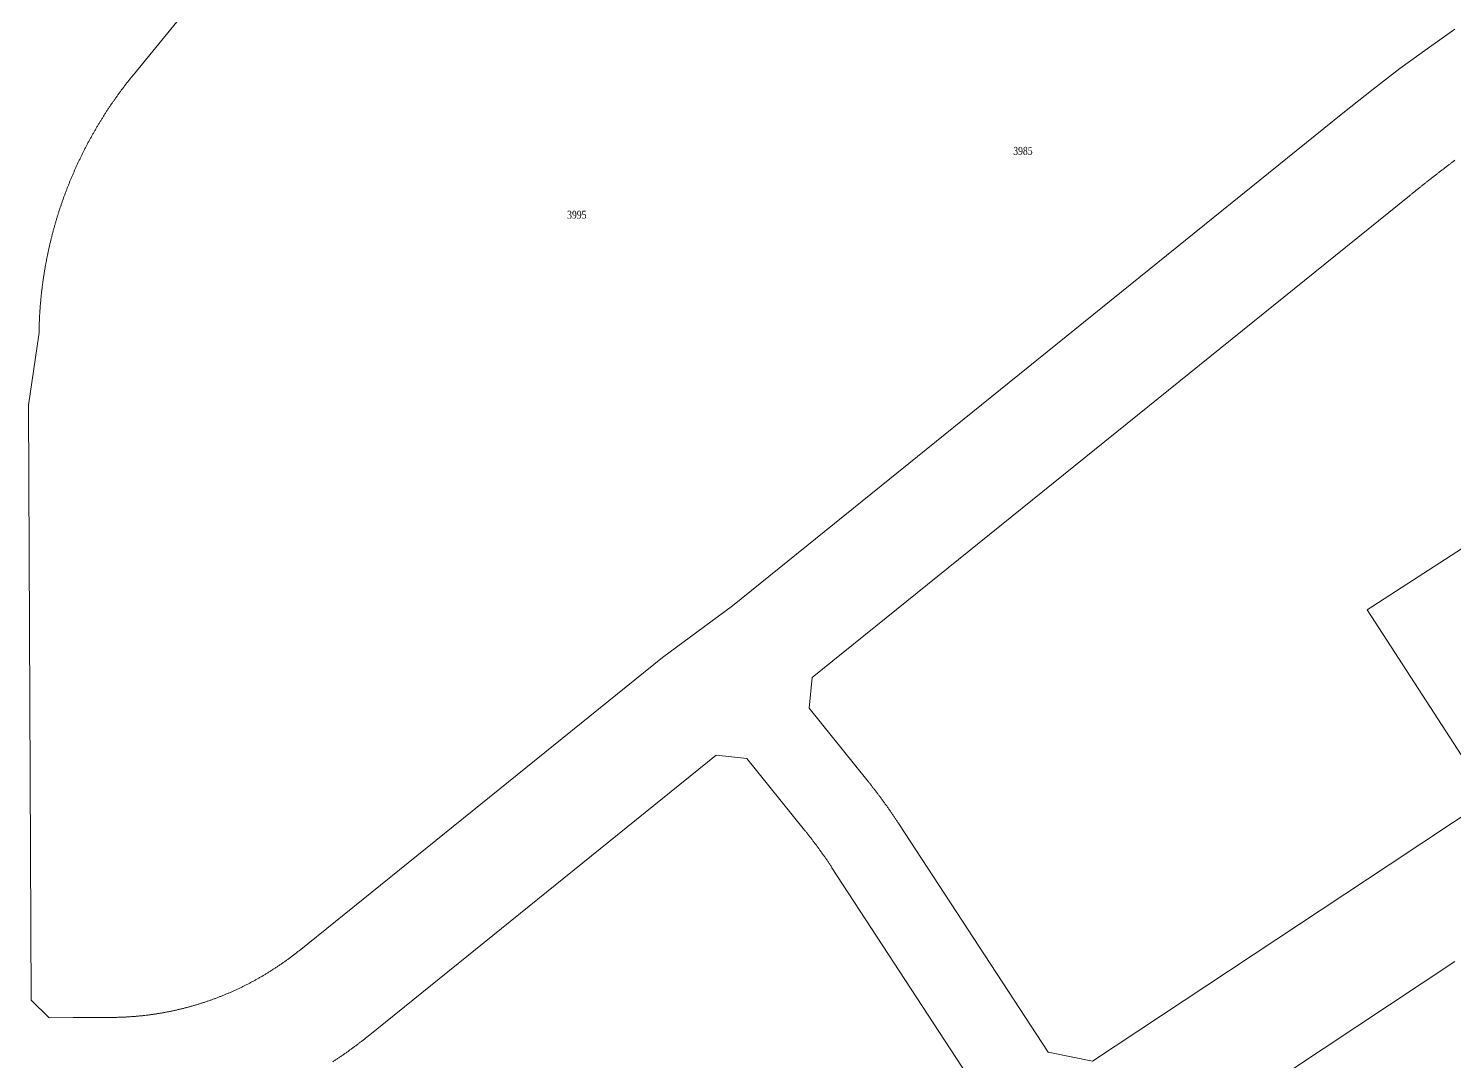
# Model space of a CAD drawing. Header units: feet. Extents: x 2819410 to 2831754, y 974571 to 993150.
# Drawn here: x 2827660 to 2828551, y 990083 to 990728 of the extents above; entities that cross this region are included whole.
import ezdxf
from ezdxf.enums import TextEntityAlignment as Align

# ---------------------------------------------------------------- set-up
doc = ezdxf.new("R2010")
doc.units = ezdxf.units.FT
doc.header["$LTSCALE"] = 0.015
doc.header["$MEASUREMENT"] = 0
doc.layers.add('ADDRESSES', color=7, linetype='Continuous')
doc.layers.add('Dakota County Parcels', color=7, linetype='Continuous', lineweight=5)
doc.styles.add('SIMPLEX', font='times.ttf', dxfattribs={"width": 0.8})

# ---------------------------------------------------------------- blocks, each defined once
blk = doc.blocks.new('ACMAP_ANN_TEMPLATE_AddressEagan')
at = {"layer": 'ADDRESSES', "style": 'SIMPLEX', "width": 0.8}
blk.add_attdef('ADDRESS', text='', height=5, dxfattribs=at).set_placement((0, 0), align=Align.CENTER)

msp = doc.modelspace()

# ---------------------------------------------------------------- linework, layer by layer
at = {"layer": 'Dakota County Parcels', "lineweight": 5}
for p, q in [((2827725.11, 990699.29), (2827772.57, 990757.26)), ((2828550.87, 990727.8), (2828533.64, 990715.61)), ((2828533.64, 990715.61), (2828516.61, 990703.13)), ((2828516.61, 990703.13), (2828499.81, 990690.34)), ((2827720.26, 990693.19), (2827720.57, 990693.59)), ((2827720.57, 990693.59), (2827720.87, 990693.98)), ((2827720.87, 990693.98), (2827721.18, 990694.38)), ((2827721.18, 990694.38), (2827721.49, 990694.77)), ((2827721.49, 990694.77), (2827721.8, 990695.16)), ((2827721.8, 990695.16), (2827722.11, 990695.56)), ((2827722.11, 990695.56), (2827722.42, 990695.95)), ((2827722.42, 990695.95), (2827722.73, 990696.34)), ((2827722.73, 990696.34), (2827723.04, 990696.73)), ((2827723.04, 990696.73), (2827723.35, 990697.12)), ((2827723.35, 990697.12), (2827723.66, 990697.51)), ((2827723.66, 990697.51), (2827723.98, 990697.9)), ((2827723.98, 990697.9), (2827724.29, 990698.29)), ((2827724.29, 990698.29), (2827724.61, 990698.68)), ((2827724.61, 990698.68), (2827725.11, 990699.29)), ((2827713.74, 990684.34), (2827714.02, 990684.75)), ((2827714.02, 990684.75), (2827714.31, 990685.16)), ((2827714.31, 990685.16), (2827714.6, 990685.56)), ((2827714.6, 990685.56), (2827714.89, 990685.97)), ((2827714.89, 990685.97), (2827715.19, 990686.38)), ((2827715.19, 990686.38), (2827715.48, 990686.78)), ((2827715.48, 990686.78), (2827715.77, 990687.19)), ((2827715.77, 990687.19), (2827716.07, 990687.59)), ((2827716.07, 990687.59), (2827716.36, 990687.99)), ((2827716.36, 990687.99), (2827716.66, 990688.4)), ((2827716.66, 990688.4), (2827716.95, 990688.8)), ((2827716.95, 990688.8), (2827717.25, 990689.2)), ((2827717.25, 990689.2), (2827717.55, 990689.6)), ((2827717.55, 990689.6), (2827717.85, 990690)), ((2827717.85, 990690), (2827718.15, 990690.4)), ((2827718.15, 990690.4), (2827718.45, 990690.8)), ((2827718.45, 990690.8), (2827718.75, 990691.2)), ((2827718.75, 990691.2), (2827719.05, 990691.6)), ((2827719.05, 990691.6), (2827719.35, 990692)), ((2827719.35, 990692), (2827719.65, 990692.4)), ((2827719.65, 990692.4), (2827719.96, 990692.8)), ((2827719.96, 990692.8), (2827720.26, 990693.19)), ((2828499.81, 990690.34), (2828480.8, 990675.31)), ((2827707.86, 990675.64), (2827708.13, 990676.06)), ((2827708.13, 990676.06), (2827708.4, 990676.48)), ((2827708.4, 990676.48), (2827708.68, 990676.9)), ((2827708.68, 990676.9), (2827708.95, 990677.32)), ((2827708.95, 990677.32), (2827709.23, 990677.73)), ((2827709.23, 990677.73), (2827709.5, 990678.15)), ((2827709.5, 990678.15), (2827709.78, 990678.57)), ((2827709.78, 990678.57), (2827710.06, 990678.98)), ((2827710.06, 990678.98), (2827710.33, 990679.4)), ((2827710.33, 990679.4), (2827710.61, 990679.81)), ((2827710.61, 990679.81), (2827710.89, 990680.23)), ((2827710.89, 990680.23), (2827711.17, 990680.64)), ((2827711.17, 990680.64), (2827711.46, 990681.05)), ((2827711.46, 990681.05), (2827711.74, 990681.47)), ((2827711.74, 990681.47), (2827712.02, 990681.88)), ((2827712.02, 990681.88), (2827712.3, 990682.29)), ((2827712.3, 990682.29), (2827712.59, 990682.7)), ((2827712.59, 990682.7), (2827712.87, 990683.11)), ((2827712.87, 990683.11), (2827713.16, 990683.52)), ((2827713.16, 990683.52), (2827713.45, 990683.93)), ((2827713.45, 990683.93), (2827713.74, 990684.34)), ((2827702.34, 990666.71), (2827702.59, 990667.14)), ((2827702.59, 990667.14), (2827702.85, 990667.57)), ((2827702.85, 990667.57), (2827703.1, 990668)), ((2827703.1, 990668), (2827703.36, 990668.43)), ((2827703.36, 990668.43), (2827703.62, 990668.86)), ((2827703.62, 990668.86), (2827703.88, 990669.28)), ((2827703.88, 990669.28), (2827704.14, 990669.71)), ((2827704.14, 990669.71), (2827704.4, 990670.14)), ((2827704.4, 990670.14), (2827704.66, 990670.56)), ((2827704.66, 990670.56), (2827704.92, 990670.99)), ((2827704.92, 990670.99), (2827705.19, 990671.42)), ((2827705.19, 990671.42), (2827705.45, 990671.84)), ((2827705.45, 990671.84), (2827705.71, 990672.26)), ((2827705.71, 990672.26), (2827705.98, 990672.69)), ((2827705.98, 990672.69), (2827706.25, 990673.11)), ((2827706.25, 990673.11), (2827706.51, 990673.53)), ((2827706.51, 990673.53), (2827706.78, 990673.96)), ((2827706.78, 990673.96), (2827707.05, 990674.38)), ((2827707.05, 990674.38), (2827707.32, 990674.8)), ((2827707.32, 990674.8), (2827707.59, 990675.22)), ((2827707.59, 990675.22), (2827707.86, 990675.64)), ((2828480.8, 990675.31), (2828099.41, 990367.42)), ((2827697.18, 990657.57), (2827697.42, 990658.01)), ((2827697.42, 990658.01), (2827697.66, 990658.45)), ((2827697.66, 990658.45), (2827697.89, 990658.89)), ((2827697.89, 990658.89), (2827698.13, 990659.32)), ((2827698.13, 990659.32), (2827698.38, 990659.76)), ((2827698.38, 990659.76), (2827698.62, 990660.2)), ((2827698.62, 990660.2), (2827698.86, 990660.64)), ((2827698.86, 990660.64), (2827699.1, 990661.07)), ((2827699.1, 990661.07), (2827699.35, 990661.51)), ((2827699.35, 990661.51), (2827699.59, 990661.95)), ((2827699.59, 990661.95), (2827699.84, 990662.38)), ((2827699.84, 990662.38), (2827700.08, 990662.82)), ((2827700.08, 990662.82), (2827700.33, 990663.25)), ((2827700.33, 990663.25), (2827700.58, 990663.69)), ((2827700.58, 990663.69), (2827700.83, 990664.12)), ((2827700.83, 990664.12), (2827701.08, 990664.55)), ((2827701.08, 990664.55), (2827701.33, 990664.99)), ((2827701.33, 990664.99), (2827701.58, 990665.42)), ((2827701.58, 990665.42), (2827701.83, 990665.85)), ((2827701.83, 990665.85), (2827702.08, 990666.28)), ((2827702.08, 990666.28), (2827702.34, 990666.71)), ((2827692.62, 990648.67), (2827692.84, 990649.12)), ((2827692.84, 990649.12), (2827693.06, 990649.57)), ((2827693.06, 990649.57), (2827693.28, 990650.02)), ((2827693.28, 990650.02), (2827693.5, 990650.46)), ((2827693.5, 990650.46), (2827693.72, 990650.91)), ((2827693.72, 990650.91), (2827693.95, 990651.36)), ((2827693.95, 990651.36), (2827694.17, 990651.8)), ((2827694.17, 990651.8), (2827694.4, 990652.25)), ((2827694.4, 990652.25), (2827694.63, 990652.7)), ((2827694.63, 990652.7), (2827694.86, 990653.14)), ((2827694.86, 990653.14), (2827695.08, 990653.59)), ((2827695.08, 990653.59), (2827695.31, 990654.03)), ((2827695.31, 990654.03), (2827695.54, 990654.47)), ((2827695.54, 990654.47), (2827695.78, 990654.92)), ((2827695.78, 990654.92), (2827696.01, 990655.36)), ((2827696.01, 990655.36), (2827696.24, 990655.8)), ((2827696.24, 990655.8), (2827696.47, 990656.24)), ((2827696.47, 990656.24), (2827696.71, 990656.69)), ((2827696.71, 990656.69), (2827696.94, 990657.13)), ((2827696.94, 990657.13), (2827697.18, 990657.57)), ((2827688.39, 990639.61), (2827688.6, 990640.06)), ((2827688.6, 990640.06), (2827688.8, 990640.52)), ((2827688.8, 990640.52), (2827689.01, 990640.98)), ((2827689.01, 990640.98), (2827689.21, 990641.43)), ((2827689.21, 990641.43), (2827689.42, 990641.89)), ((2827689.42, 990641.89), (2827689.62, 990642.34)), ((2827689.62, 990642.34), (2827689.83, 990642.8)), ((2827689.83, 990642.8), (2827690.04, 990643.25)), ((2827690.04, 990643.25), (2827690.25, 990643.71)), ((2827690.25, 990643.71), (2827690.46, 990644.16)), ((2827690.46, 990644.16), (2827690.67, 990644.61)), ((2827690.67, 990644.61), (2827690.89, 990645.07)), ((2827690.89, 990645.07), (2827691.1, 990645.52)), ((2827691.1, 990645.52), (2827691.31, 990645.97)), ((2827691.31, 990645.97), (2827691.53, 990646.42)), ((2827691.53, 990646.42), (2827691.74, 990646.87)), ((2827691.74, 990646.87), (2827691.96, 990647.32)), ((2827691.96, 990647.32), (2827692.18, 990647.77)), ((2827692.18, 990647.77), (2827692.4, 990648.22)), ((2827692.4, 990648.22), (2827692.62, 990648.67)), ((2828542.92, 990639.79), (2828543.31, 990640.09)), ((2828543.31, 990640.09), (2828543.71, 990640.4)), ((2828543.71, 990640.4), (2828544.11, 990640.7)), ((2828544.11, 990640.7), (2828544.5, 990641.01)), ((2828544.5, 990641.01), (2828544.9, 990641.31)), ((2828544.9, 990641.31), (2828545.3, 990641.61)), ((2828545.3, 990641.61), (2828545.69, 990641.92)), ((2828545.69, 990641.92), (2828546.09, 990642.22)), ((2828546.09, 990642.22), (2828546.49, 990642.53)), ((2828546.49, 990642.53), (2828546.88, 990642.83)), ((2828546.88, 990642.83), (2828547.28, 990643.13)), ((2828547.28, 990643.13), (2828547.68, 990643.44)), ((2828547.68, 990643.44), (2828548.08, 990643.74)), ((2828548.08, 990643.74), (2828548.47, 990644.04)), ((2828548.47, 990644.04), (2828548.87, 990644.34)), ((2828548.87, 990644.34), (2828549.27, 990644.65)), ((2828549.27, 990644.65), (2828549.67, 990644.95)), ((2828549.67, 990644.95), (2828550.07, 990645.25)), ((2828550.07, 990645.25), (2828550.47, 990645.55)), ((2828550.47, 990645.55), (2828550.86, 990645.85)), ((2827684.71, 990630.85), (2827684.89, 990631.32)), ((2827684.89, 990631.32), (2827685.08, 990631.78)), ((2827685.08, 990631.78), (2827685.27, 990632.24)), ((2827685.27, 990632.24), (2827685.46, 990632.71)), ((2827685.46, 990632.71), (2827685.65, 990633.17)), ((2827685.65, 990633.17), (2827685.84, 990633.63)), ((2827685.84, 990633.63), (2827686.03, 990634.09)), ((2827686.03, 990634.09), (2827686.22, 990634.56)), ((2827686.22, 990634.56), (2827686.41, 990635.02)), ((2827686.41, 990635.02), (2827686.61, 990635.48)), ((2827686.61, 990635.48), (2827686.8, 990635.94)), ((2827686.8, 990635.94), (2827687, 990636.4)), ((2827687, 990636.4), (2827687.2, 990636.86)), ((2827687.2, 990636.86), (2827687.39, 990637.32)), ((2827687.39, 990637.32), (2827687.59, 990637.78)), ((2827687.59, 990637.78), (2827687.79, 990638.23)), ((2827687.79, 990638.23), (2827687.99, 990638.69)), ((2827687.99, 990638.69), (2827688.19, 990639.15)), ((2827688.19, 990639.15), (2827688.39, 990639.61)), ((2828531.49, 990630.87), (2828531.88, 990631.18)), ((2828531.88, 990631.18), (2828532.27, 990631.49)), ((2828532.27, 990631.49), (2828532.67, 990631.8)), ((2828532.67, 990631.8), (2828533.06, 990632.11)), ((2828533.06, 990632.11), (2828533.45, 990632.42)), ((2828533.45, 990632.42), (2828533.84, 990632.72)), ((2828533.84, 990632.72), (2828534.24, 990633.03)), ((2828534.24, 990633.03), (2828534.63, 990633.34)), ((2828534.63, 990633.34), (2828535.02, 990633.65)), ((2828535.02, 990633.65), (2828535.42, 990633.96)), ((2828535.42, 990633.96), (2828535.81, 990634.27)), ((2828535.81, 990634.27), (2828536.2, 990634.58)), ((2828536.2, 990634.58), (2828536.6, 990634.88)), ((2828536.6, 990634.88), (2828536.99, 990635.19)), ((2828536.99, 990635.19), (2828537.39, 990635.5)), ((2828537.39, 990635.5), (2828537.78, 990635.81)), ((2828537.78, 990635.81), (2828538.17, 990636.11)), ((2828538.17, 990636.11), (2828538.57, 990636.42)), ((2828538.57, 990636.42), (2828538.96, 990636.73)), ((2828538.96, 990636.73), (2828539.36, 990637.03)), ((2828539.36, 990637.03), (2828539.75, 990637.34)), ((2828539.75, 990637.34), (2828540.15, 990637.65)), ((2828540.15, 990637.65), (2828540.54, 990637.95)), ((2828540.54, 990637.95), (2828540.94, 990638.26)), ((2828540.94, 990638.26), (2828541.33, 990638.57)), ((2828541.33, 990638.57), (2828541.73, 990638.87)), ((2828541.73, 990638.87), (2828542.13, 990639.18)), ((2828542.13, 990639.18), (2828542.52, 990639.48)), ((2828542.52, 990639.48), (2828542.92, 990639.79)), ((2827681.35, 990621.97), (2827681.51, 990622.44)), ((2827681.51, 990622.44), (2827681.68, 990622.91)), ((2827681.68, 990622.91), (2827681.85, 990623.38)), ((2827681.85, 990623.38), (2827682.03, 990623.85)), ((2827682.03, 990623.85), (2827682.2, 990624.32)), ((2827682.2, 990624.32), (2827682.37, 990624.79)), ((2827682.37, 990624.79), (2827682.55, 990625.26)), ((2827682.55, 990625.26), (2827682.72, 990625.73)), ((2827682.72, 990625.73), (2827682.9, 990626.19)), ((2827682.9, 990626.19), (2827683.08, 990626.66)), ((2827683.08, 990626.66), (2827683.25, 990627.13)), ((2827683.25, 990627.13), (2827683.43, 990627.6)), ((2827683.43, 990627.6), (2827683.61, 990628.06)), ((2827683.61, 990628.06), (2827683.79, 990628.53)), ((2827683.79, 990628.53), (2827683.97, 990628.99)), ((2827683.97, 990628.99), (2827684.16, 990629.46)), ((2827684.16, 990629.46), (2827684.34, 990629.92)), ((2827684.34, 990629.92), (2827684.52, 990630.39)), ((2827684.52, 990630.39), (2827684.71, 990630.85)), ((2828149.37, 990322.47), (2828522.5, 990623.69)), ((2828522.5, 990623.69), (2828522.89, 990624)), ((2828522.89, 990624), (2828523.28, 990624.32)), ((2828523.28, 990624.32), (2828523.67, 990624.63)), ((2828523.67, 990624.63), (2828524.06, 990624.94)), ((2828524.06, 990624.94), (2828524.45, 990625.26)), ((2828524.45, 990625.26), (2828524.84, 990625.57)), ((2828524.84, 990625.57), (2828525.23, 990625.88)), ((2828525.23, 990625.88), (2828525.62, 990626.2)), ((2828525.62, 990626.2), (2828526.01, 990626.51)), ((2828526.01, 990626.51), (2828526.4, 990626.82)), ((2828526.4, 990626.82), (2828526.79, 990627.13)), ((2828526.79, 990627.13), (2828527.18, 990627.45)), ((2828527.18, 990627.45), (2828527.57, 990627.76)), ((2828527.57, 990627.76), (2828527.96, 990628.07)), ((2828527.96, 990628.07), (2828528.36, 990628.38)), ((2828528.36, 990628.38), (2828528.75, 990628.69)), ((2828528.75, 990628.69), (2828529.14, 990629)), ((2828529.14, 990629), (2828529.53, 990629.31)), ((2828529.53, 990629.31), (2828529.92, 990629.62)), ((2828529.92, 990629.62), (2828530.31, 990629.94)), ((2828530.31, 990629.94), (2828530.7, 990630.25)), ((2828530.7, 990630.25), (2828531.1, 990630.56)), ((2828531.1, 990630.56), (2828531.49, 990630.87)), ((2827678.31, 990612.97), (2827678.46, 990613.45)), ((2827678.46, 990613.45), (2827678.61, 990613.92)), ((2827678.61, 990613.92), (2827678.77, 990614.4)), ((2827678.77, 990614.4), (2827678.92, 990614.87)), ((2827678.92, 990614.87), (2827679.07, 990615.35)), ((2827679.07, 990615.35), (2827679.23, 990615.82)), ((2827679.23, 990615.82), (2827679.39, 990616.3)), ((2827679.39, 990616.3), (2827679.55, 990616.77)), ((2827679.55, 990616.77), (2827679.71, 990617.25)), ((2827679.71, 990617.25), (2827679.87, 990617.72)), ((2827679.87, 990617.72), (2827680.03, 990618.19)), ((2827680.03, 990618.19), (2827680.19, 990618.67)), ((2827680.19, 990618.67), (2827680.35, 990619.14)), ((2827680.35, 990619.14), (2827680.51, 990619.61)), ((2827680.51, 990619.61), (2827680.68, 990620.09)), ((2827680.68, 990620.09), (2827680.84, 990620.56)), ((2827680.84, 990620.56), (2827681.01, 990621.03)), ((2827681.01, 990621.03), (2827681.18, 990621.5)), ((2827681.18, 990621.5), (2827681.35, 990621.97)), ((2827675.73, 990604.35), (2827675.87, 990604.83)), ((2827675.87, 990604.83), (2827676, 990605.31)), ((2827676, 990605.31), (2827676.14, 990605.79)), ((2827676.14, 990605.79), (2827676.28, 990606.27)), ((2827676.28, 990606.27), (2827676.42, 990606.75)), ((2827676.42, 990606.75), (2827676.56, 990607.23)), ((2827676.56, 990607.23), (2827676.7, 990607.71)), ((2827676.7, 990607.71), (2827676.84, 990608.19)), ((2827676.84, 990608.19), (2827676.98, 990608.67)), ((2827676.98, 990608.67), (2827677.13, 990609.15)), ((2827677.13, 990609.15), (2827677.27, 990609.63)), ((2827677.27, 990609.63), (2827677.42, 990610.11)), ((2827677.42, 990610.11), (2827677.56, 990610.58)), ((2827677.56, 990610.58), (2827677.71, 990611.06)), ((2827677.71, 990611.06), (2827677.86, 990611.54)), ((2827677.86, 990611.54), (2827678.01, 990612.02)), ((2827678.01, 990612.02), (2827678.16, 990612.49)), ((2827678.16, 990612.49), (2827678.31, 990612.97)), ((2827673.34, 990595.16), (2827673.46, 990595.64)), ((2827673.46, 990595.64), (2827673.58, 990596.13)), ((2827673.58, 990596.13), (2827673.7, 990596.61)), ((2827673.7, 990596.61), (2827673.82, 990597.1)), ((2827673.82, 990597.1), (2827673.94, 990597.58)), ((2827673.94, 990597.58), (2827674.06, 990598.07)), ((2827674.06, 990598.07), (2827674.18, 990598.55)), ((2827674.18, 990598.55), (2827674.31, 990599.04)), ((2827674.31, 990599.04), (2827674.43, 990599.52)), ((2827674.43, 990599.52), (2827674.56, 990600)), ((2827674.56, 990600), (2827674.69, 990600.49)), ((2827674.69, 990600.49), (2827674.81, 990600.97)), ((2827674.81, 990600.97), (2827674.94, 990601.45)), ((2827674.94, 990601.45), (2827675.07, 990601.94)), ((2827675.07, 990601.94), (2827675.2, 990602.42)), ((2827675.2, 990602.42), (2827675.33, 990602.9)), ((2827675.33, 990602.9), (2827675.47, 990603.38)), ((2827675.47, 990603.38), (2827675.6, 990603.87)), ((2827675.6, 990603.87), (2827675.73, 990604.35)), ((2827671.39, 990586.37), (2827671.49, 990586.86)), ((2827671.49, 990586.86), (2827671.59, 990587.35)), ((2827671.59, 990587.35), (2827671.69, 990587.84)), ((2827671.69, 990587.84), (2827671.79, 990588.33)), ((2827671.79, 990588.33), (2827671.9, 990588.82)), ((2827671.9, 990588.82), (2827672, 990589.31)), ((2827672, 990589.31), (2827672.11, 990589.8)), ((2827672.11, 990589.8), (2827672.22, 990590.28)), ((2827672.22, 990590.28), (2827672.33, 990590.77)), ((2827672.33, 990590.77), (2827672.43, 990591.26)), ((2827672.43, 990591.26), (2827672.54, 990591.75)), ((2827672.54, 990591.75), (2827672.66, 990592.24)), ((2827672.66, 990592.24), (2827672.77, 990592.72)), ((2827672.77, 990592.72), (2827672.88, 990593.21)), ((2827672.88, 990593.21), (2827672.99, 990593.7)), ((2827672.99, 990593.7), (2827673.11, 990594.18)), ((2827673.11, 990594.18), (2827673.22, 990594.67)), ((2827673.22, 990594.67), (2827673.34, 990595.16)), ((2827669.73, 990577.53), (2827669.82, 990578.02)), ((2827669.82, 990578.02), (2827669.9, 990578.51)), ((2827669.9, 990578.51), (2827669.99, 990579)), ((2827669.99, 990579), (2827670.07, 990579.5)), ((2827670.07, 990579.5), (2827670.16, 990579.99)), ((2827670.16, 990579.99), (2827670.25, 990580.48)), ((2827670.25, 990580.48), (2827670.34, 990580.97)), ((2827670.34, 990580.97), (2827670.43, 990581.47)), ((2827670.43, 990581.47), (2827670.52, 990581.96)), ((2827670.52, 990581.96), (2827670.61, 990582.45)), ((2827670.61, 990582.45), (2827670.71, 990582.94)), ((2827670.71, 990582.94), (2827670.8, 990583.43)), ((2827670.8, 990583.43), (2827670.9, 990583.92)), ((2827670.9, 990583.92), (2827670.99, 990584.41)), ((2827670.99, 990584.41), (2827671.09, 990584.9)), ((2827671.09, 990584.9), (2827671.19, 990585.39)), ((2827671.19, 990585.39), (2827671.29, 990585.88)), ((2827671.29, 990585.88), (2827671.39, 990586.37)), ((2827668.39, 990568.63), (2827668.46, 990569.12)), ((2827668.46, 990569.12), (2827668.52, 990569.62)), ((2827668.52, 990569.62), (2827668.59, 990570.12)), ((2827668.59, 990570.12), (2827668.66, 990570.61)), ((2827668.66, 990570.61), (2827668.73, 990571.11)), ((2827668.73, 990571.11), (2827668.8, 990571.6)), ((2827668.8, 990571.6), (2827668.88, 990572.09)), ((2827668.88, 990572.09), (2827668.95, 990572.59)), ((2827668.95, 990572.59), (2827669.02, 990573.08)), ((2827669.02, 990573.08), (2827669.1, 990573.58)), ((2827669.1, 990573.58), (2827669.17, 990574.07)), ((2827669.17, 990574.07), (2827669.25, 990574.57)), ((2827669.25, 990574.57), (2827669.33, 990575.06)), ((2827669.33, 990575.06), (2827669.41, 990575.55)), ((2827669.41, 990575.55), (2827669.49, 990576.05)), ((2827669.49, 990576.05), (2827669.57, 990576.54)), ((2827669.57, 990576.54), (2827669.65, 990577.03)), ((2827669.65, 990577.03), (2827669.73, 990577.53)), ((2827667.35, 990559.69), (2827667.4, 990560.19)), ((2827667.4, 990560.19), (2827667.45, 990560.69)), ((2827667.45, 990560.69), (2827667.5, 990561.18)), ((2827667.5, 990561.18), (2827667.56, 990561.68)), ((2827667.56, 990561.68), (2827667.61, 990562.18)), ((2827667.61, 990562.18), (2827667.66, 990562.67)), ((2827667.66, 990562.67), (2827667.72, 990563.17)), ((2827667.72, 990563.17), (2827667.78, 990563.67)), ((2827667.78, 990563.67), (2827667.83, 990564.16)), ((2827667.83, 990564.16), (2827667.89, 990564.66)), ((2827667.89, 990564.66), (2827667.95, 990565.16)), ((2827667.95, 990565.16), (2827668.01, 990565.65)), ((2827668.01, 990565.65), (2827668.07, 990566.15)), ((2827668.07, 990566.15), (2827668.13, 990566.65)), ((2827668.13, 990566.65), (2827668.2, 990567.14)), ((2827668.2, 990567.14), (2827668.26, 990567.64)), ((2827668.26, 990567.64), (2827668.32, 990568.13)), ((2827668.32, 990568.13), (2827668.39, 990568.63)), ((2827666.62, 990550.72), (2827666.66, 990551.22)), ((2827666.66, 990551.22), (2827666.69, 990551.72)), ((2827666.69, 990551.72), (2827666.72, 990552.22)), ((2827666.72, 990552.22), (2827666.76, 990552.72)), ((2827666.76, 990552.72), (2827666.8, 990553.22)), ((2827666.8, 990553.22), (2827666.83, 990553.71)), ((2827666.83, 990553.71), (2827666.87, 990554.21)), ((2827666.87, 990554.21), (2827666.91, 990554.71)), ((2827666.91, 990554.71), (2827666.95, 990555.21)), ((2827666.95, 990555.21), (2827666.99, 990555.71)), ((2827666.99, 990555.71), (2827667.03, 990556.21)), ((2827667.03, 990556.21), (2827667.08, 990556.7)), ((2827667.08, 990556.7), (2827667.12, 990557.2)), ((2827667.12, 990557.2), (2827667.16, 990557.7)), ((2827667.16, 990557.7), (2827667.21, 990558.2)), ((2827667.21, 990558.2), (2827667.26, 990558.7)), ((2827667.26, 990558.7), (2827667.3, 990559.19)), ((2827667.3, 990559.19), (2827667.35, 990559.69)), ((2827666.21, 990541.73), (2827666.22, 990542.23)), ((2827666.22, 990542.23), (2827666.24, 990542.73)), ((2827666.24, 990542.73), (2827666.25, 990543.23)), ((2827666.25, 990543.23), (2827666.27, 990543.73)), ((2827666.27, 990543.73), (2827666.29, 990544.23)), ((2827666.29, 990544.23), (2827666.31, 990544.73)), ((2827666.31, 990544.73), (2827666.33, 990545.23)), ((2827666.33, 990545.23), (2827666.35, 990545.73)), ((2827666.35, 990545.73), (2827666.38, 990546.23)), ((2827666.38, 990546.23), (2827666.4, 990546.73)), ((2827666.4, 990546.73), (2827666.42, 990547.23)), ((2827666.42, 990547.23), (2827666.45, 990547.73)), ((2827666.45, 990547.73), (2827666.48, 990548.23)), ((2827666.48, 990548.23), (2827666.5, 990548.73)), ((2827666.5, 990548.73), (2827666.53, 990549.22)), ((2827666.53, 990549.22), (2827666.56, 990549.72)), ((2827666.56, 990549.72), (2827666.59, 990550.22)), ((2827666.59, 990550.22), (2827666.62, 990550.72)), ((2827666.11, 990536.73), (2827659.57, 990492.75)), ((2827666.11, 990537.23), (2827666.12, 990537.73)), ((2827666.11, 990536.73), (2827666.11, 990537.23)), ((2827666.12, 990537.73), (2827666.13, 990538.23)), ((2827666.13, 990538.23), (2827666.14, 990538.73)), ((2827666.14, 990538.73), (2827666.15, 990539.23)), ((2827666.15, 990539.23), (2827666.16, 990539.73)), ((2827666.16, 990539.73), (2827666.17, 990540.23)), ((2827666.17, 990540.23), (2827666.18, 990540.73)), ((2827666.18, 990540.73), (2827666.19, 990541.23)), ((2827666.19, 990541.23), (2827666.21, 990541.73)), ((2828711.77, 990504.51), (2828496.09, 990364.8)), ((2827661.21, 990120.77), (2827659.57, 990492.75)), ((2828099.41, 990367.42), (2828055.65, 990335.06)), ((2828572.4, 990247), (2828496.09, 990364.8)), ((2827828.63, 990151.79), (2828055.65, 990335.06)), ((2828147.33, 990303.31), (2828149.37, 990322.47)), ((2828147.33, 990303.31), (2828183.44, 990258.57)), ((2827871.76, 990098.36), (2828089.26, 990273.95)), ((2828108.43, 990271.9), (2828089.26, 990273.95)), ((2828108.43, 990271.9), (2828144.54, 990227.17)), ((2828183.44, 990258.57), (2828183.76, 990258.18)), ((2828183.76, 990258.18), (2828184.07, 990257.79)), ((2828184.07, 990257.79), (2828184.38, 990257.4)), ((2828184.38, 990257.4), (2828184.7, 990257.01)), ((2828184.7, 990257.01), (2828185.01, 990256.62)), ((2828185.01, 990256.62), (2828185.32, 990256.23)), ((2828185.32, 990256.23), (2828185.63, 990255.84)), ((2828185.63, 990255.84), (2828185.94, 990255.44)), ((2828185.94, 990255.44), (2828186.25, 990255.05)), ((2828186.25, 990255.05), (2828186.56, 990254.66)), ((2828186.56, 990254.66), (2828186.86, 990254.26)), ((2828186.86, 990254.26), (2828187.17, 990253.87)), ((2828187.17, 990253.87), (2828187.48, 990253.47)), ((2828187.48, 990253.47), (2828187.78, 990253.08)), ((2828187.78, 990253.08), (2828188.09, 990252.68)), ((2828188.09, 990252.68), (2828188.39, 990252.29)), ((2828188.39, 990252.29), (2828188.7, 990251.89)), ((2828188.7, 990251.89), (2828189, 990251.49)), ((2828189, 990251.49), (2828189.31, 990251.1)), ((2828189.31, 990251.1), (2828189.61, 990250.7)), ((2828189.61, 990250.7), (2828189.91, 990250.3)), ((2828189.91, 990250.3), (2828190.21, 990249.9)), ((2828190.21, 990249.9), (2828190.51, 990249.5)), ((2828190.51, 990249.5), (2828190.81, 990249.1)), ((2828190.81, 990249.1), (2828191.11, 990248.7)), ((2828191.11, 990248.7), (2828191.41, 990248.3)), ((2828191.41, 990248.3), (2828191.71, 990247.9)), ((2828191.71, 990247.9), (2828192.01, 990247.5)), ((2828192.01, 990247.5), (2828192.31, 990247.1)), ((2828192.31, 990247.1), (2828192.6, 990246.7)), ((2828192.6, 990246.7), (2828192.9, 990246.29)), ((2828192.9, 990246.29), (2828193.2, 990245.89)), ((2828193.2, 990245.89), (2828193.49, 990245.49)), ((2828193.49, 990245.49), (2828193.79, 990245.08)), ((2828193.79, 990245.08), (2828194.08, 990244.68)), ((2828194.08, 990244.68), (2828194.37, 990244.27)), ((2828194.37, 990244.27), (2828194.67, 990243.87)), ((2828194.67, 990243.87), (2828194.96, 990243.46)), ((2828194.96, 990243.46), (2828195.25, 990243.06)), ((2828195.25, 990243.06), (2828195.54, 990242.65)), ((2828195.54, 990242.65), (2828195.83, 990242.24)), ((2828195.83, 990242.24), (2828196.12, 990241.83)), ((2828196.12, 990241.83), (2828196.41, 990241.43)), ((2828196.41, 990241.43), (2828196.7, 990241.02)), ((2828196.7, 990241.02), (2828196.99, 990240.61)), ((2828196.99, 990240.61), (2828197.27, 990240.2)), ((2828197.27, 990240.2), (2828197.56, 990239.79)), ((2828197.56, 990239.79), (2828197.85, 990239.38)), ((2828197.85, 990239.38), (2828198.13, 990238.97)), ((2828510.43, 990205.91), (2828572.4, 990247)), ((2828198.13, 990238.97), (2828198.42, 990238.56)), ((2828198.42, 990238.56), (2828198.7, 990238.15)), ((2828198.7, 990238.15), (2828198.98, 990237.74)), ((2828198.98, 990237.74), (2828199.27, 990237.33)), ((2828199.27, 990237.33), (2828199.55, 990236.91)), ((2828199.55, 990236.91), (2828199.83, 990236.5)), ((2828199.83, 990236.5), (2828200.11, 990236.09)), ((2828200.11, 990236.09), (2828200.39, 990235.67)), ((2828200.39, 990235.67), (2828200.67, 990235.26)), ((2828200.67, 990235.26), (2828200.95, 990234.84)), ((2828200.95, 990234.84), (2828201.23, 990234.43)), ((2828201.23, 990234.43), (2828201.51, 990234.01)), ((2828201.51, 990234.01), (2828201.79, 990233.6)), ((2828201.79, 990233.6), (2828202.07, 990233.18)), ((2828202.07, 990233.18), (2828202.34, 990232.76)), ((2828202.34, 990232.76), (2828202.62, 990232.35)), ((2828202.62, 990232.35), (2828202.89, 990231.93)), ((2828202.89, 990231.93), (2828203.17, 990231.51)), ((2828203.17, 990231.51), (2828203.51, 990230.99)), ((2828203.51, 990230.99), (2828296.65, 990088.45)), ((2828144.54, 990227.17), (2828144.86, 990226.78)), ((2828144.86, 990226.78), (2828145.17, 990226.39)), ((2828145.17, 990226.39), (2828145.48, 990226)), ((2828145.48, 990226), (2828145.79, 990225.61)), ((2828145.79, 990225.61), (2828146.1, 990225.21)), ((2828146.1, 990225.21), (2828146.41, 990224.82)), ((2828146.41, 990224.82), (2828146.72, 990224.43)), ((2828146.72, 990224.43), (2828147.03, 990224.04)), ((2828147.03, 990224.04), (2828147.34, 990223.64)), ((2828147.34, 990223.64), (2828147.65, 990223.25)), ((2828147.65, 990223.25), (2828147.96, 990222.85)), ((2828147.96, 990222.85), (2828148.26, 990222.46)), ((2828148.26, 990222.46), (2828148.57, 990222.06)), ((2828148.57, 990222.06), (2828148.87, 990221.67)), ((2828148.87, 990221.67), (2828149.18, 990221.27)), ((2828149.18, 990221.27), (2828149.48, 990220.87)), ((2828149.48, 990220.87), (2828149.78, 990220.48)), ((2828149.78, 990220.48), (2828150.09, 990220.08)), ((2828150.09, 990220.08), (2828150.39, 990219.68)), ((2828150.39, 990219.68), (2828150.69, 990219.28)), ((2828150.69, 990219.28), (2828150.99, 990218.88)), ((2828150.99, 990218.88), (2828151.29, 990218.48)), ((2828151.29, 990218.48), (2828151.59, 990218.08)), ((2828151.59, 990218.08), (2828151.88, 990217.68)), ((2828151.88, 990217.68), (2828152.18, 990217.27)), ((2828152.18, 990217.27), (2828152.48, 990216.87)), ((2828152.48, 990216.87), (2828152.77, 990216.47)), ((2828152.77, 990216.47), (2828153.07, 990216.07)), ((2828153.07, 990216.07), (2828153.36, 990215.66)), ((2828153.36, 990215.66), (2828153.66, 990215.26)), ((2828153.66, 990215.26), (2828153.95, 990214.85)), ((2828153.95, 990214.85), (2828154.24, 990214.45)), ((2828154.24, 990214.45), (2828154.53, 990214.04)), ((2828154.53, 990214.04), (2828154.83, 990213.63)), ((2828154.83, 990213.63), (2828155.12, 990213.23)), ((2828155.12, 990213.23), (2828155.41, 990212.82)), ((2828155.41, 990212.82), (2828155.69, 990212.41)), ((2828155.69, 990212.41), (2828155.98, 990212)), ((2828155.98, 990212), (2828156.27, 990211.59)), ((2828156.27, 990211.59), (2828156.56, 990211.19)), ((2828156.56, 990211.19), (2828156.84, 990210.78)), ((2828156.84, 990210.78), (2828157.13, 990210.36)), ((2828157.13, 990210.36), (2828157.41, 990209.95)), ((2828157.41, 990209.95), (2828157.7, 990209.54)), ((2828157.7, 990209.54), (2828157.98, 990209.13)), ((2828157.98, 990209.13), (2828158.26, 990208.72)), ((2828158.26, 990208.72), (2828158.55, 990208.31)), ((2828158.55, 990208.31), (2828158.83, 990207.89)), ((2828158.83, 990207.89), (2828159.11, 990207.48)), ((2828159.11, 990207.48), (2828159.39, 990207.06)), ((2828159.39, 990207.06), (2828159.67, 990206.65)), ((2828159.67, 990206.65), (2828159.94, 990206.23)), ((2828159.94, 990206.23), (2828160.22, 990205.82)), ((2828160.22, 990205.82), (2828160.5, 990205.4)), ((2828160.5, 990205.4), (2828160.77, 990204.98)), ((2828160.77, 990204.98), (2828161.05, 990204.57)), ((2828161.05, 990204.57), (2828161.32, 990204.15)), ((2828161.32, 990204.15), (2828161.66, 990203.64)), ((2828161.66, 990203.64), (2828256.41, 990058.64)), ((2828324.54, 990082.65), (2828510.43, 990205.91)), ((2827825.98, 990149.68), (2827826.37, 990149.99)), ((2827826.37, 990149.99), (2827826.77, 990150.3)), ((2827826.77, 990150.3), (2827827.16, 990150.61)), ((2827827.16, 990150.61), (2827827.55, 990150.92)), ((2827827.55, 990150.92), (2827827.94, 990151.23)), ((2827827.94, 990151.23), (2827828.63, 990151.79)), ((2827813.79, 990140.96), (2827814.2, 990141.23)), ((2827814.2, 990141.23), (2827814.62, 990141.51)), ((2827814.62, 990141.51), (2827815.04, 990141.79)), ((2827815.04, 990141.79), (2827815.45, 990142.06)), ((2827815.45, 990142.06), (2827815.87, 990142.34)), ((2827815.87, 990142.34), (2827816.28, 990142.62)), ((2827816.28, 990142.62), (2827816.69, 990142.91)), ((2827816.69, 990142.91), (2827817.1, 990143.19)), ((2827817.1, 990143.19), (2827817.52, 990143.47)), ((2827817.52, 990143.47), (2827817.93, 990143.76)), ((2827817.93, 990143.76), (2827818.34, 990144.04)), ((2827818.34, 990144.04), (2827818.75, 990144.33)), ((2827818.75, 990144.33), (2827819.15, 990144.62)), ((2827819.15, 990144.62), (2827819.56, 990144.91)), ((2827819.56, 990144.91), (2827819.97, 990145.2)), ((2827819.97, 990145.2), (2827820.38, 990145.49)), ((2827820.38, 990145.49), (2827820.78, 990145.78)), ((2827820.78, 990145.78), (2827821.19, 990146.08)), ((2827821.19, 990146.08), (2827821.59, 990146.37)), ((2827821.59, 990146.37), (2827821.99, 990146.67)), ((2827821.99, 990146.67), (2827822.39, 990146.96)), ((2827822.39, 990146.96), (2827822.8, 990147.26)), ((2827822.8, 990147.26), (2827823.2, 990147.56)), ((2827823.2, 990147.56), (2827823.6, 990147.86)), ((2827823.6, 990147.86), (2827824, 990148.16)), ((2827824, 990148.16), (2827824.39, 990148.47)), ((2827824.39, 990148.47), (2827824.79, 990148.77)), ((2827824.79, 990148.77), (2827825.19, 990149.07)), ((2827825.19, 990149.07), (2827825.58, 990149.38)), ((2827825.58, 990149.38), (2827825.98, 990149.68)), ((2828342.53, 990007), (2828550.84, 990145.13)), ((2827798.74, 990132.04), (2827799.18, 990132.28)), ((2827799.18, 990132.28), (2827799.62, 990132.51)), ((2827799.62, 990132.51), (2827800.06, 990132.75)), ((2827800.06, 990132.75), (2827800.5, 990132.99)), ((2827800.5, 990132.99), (2827800.94, 990133.23)), ((2827800.94, 990133.23), (2827801.37, 990133.47)), ((2827801.37, 990133.47), (2827801.81, 990133.71)), ((2827801.81, 990133.71), (2827802.25, 990133.96)), ((2827802.25, 990133.96), (2827802.68, 990134.2)), ((2827802.68, 990134.2), (2827803.12, 990134.45)), ((2827803.12, 990134.45), (2827803.55, 990134.69)), ((2827803.55, 990134.69), (2827803.99, 990134.94)), ((2827803.99, 990134.94), (2827804.42, 990135.19)), ((2827804.42, 990135.19), (2827804.86, 990135.44)), ((2827804.86, 990135.44), (2827805.29, 990135.69)), ((2827805.29, 990135.69), (2827805.72, 990135.94)), ((2827805.72, 990135.94), (2827806.15, 990136.2)), ((2827806.15, 990136.2), (2827806.58, 990136.45)), ((2827806.58, 990136.45), (2827807.01, 990136.71)), ((2827807.01, 990136.71), (2827807.44, 990136.97)), ((2827807.44, 990136.97), (2827807.87, 990137.22)), ((2827807.87, 990137.22), (2827808.29, 990137.48)), ((2827808.29, 990137.48), (2827808.72, 990137.74)), ((2827808.72, 990137.74), (2827809.15, 990138.01)), ((2827809.15, 990138.01), (2827809.57, 990138.27)), ((2827809.57, 990138.27), (2827810, 990138.53)), ((2827810, 990138.53), (2827810.42, 990138.8)), ((2827810.42, 990138.8), (2827810.84, 990139.06)), ((2827810.84, 990139.06), (2827811.27, 990139.33)), ((2827811.27, 990139.33), (2827811.69, 990139.6)), ((2827811.69, 990139.6), (2827812.11, 990139.87)), ((2827812.11, 990139.87), (2827812.53, 990140.14)), ((2827812.53, 990140.14), (2827812.95, 990140.41)), ((2827812.95, 990140.41), (2827813.37, 990140.68)), ((2827813.37, 990140.68), (2827813.79, 990140.96)), ((2827779.22, 990123.06), (2827779.68, 990123.25)), ((2827779.68, 990123.25), (2827780.15, 990123.43)), ((2827780.15, 990123.43), (2827780.61, 990123.62)), ((2827780.61, 990123.62), (2827781.07, 990123.8)), ((2827781.07, 990123.8), (2827781.54, 990123.99)), ((2827781.54, 990123.99), (2827782, 990124.18)), ((2827782, 990124.18), (2827782.46, 990124.37)), ((2827782.46, 990124.37), (2827782.92, 990124.56)), ((2827782.92, 990124.56), (2827783.38, 990124.76)), ((2827783.38, 990124.76), (2827783.85, 990124.95)), ((2827783.85, 990124.95), (2827784.31, 990125.15)), ((2827784.31, 990125.15), (2827784.77, 990125.34)), ((2827784.77, 990125.34), (2827785.22, 990125.54)), ((2827785.22, 990125.54), (2827785.68, 990125.74)), ((2827785.68, 990125.74), (2827786.14, 990125.94)), ((2827786.14, 990125.94), (2827786.6, 990126.14)), ((2827786.6, 990126.14), (2827787.06, 990126.35)), ((2827787.06, 990126.35), (2827787.51, 990126.55)), ((2827787.51, 990126.55), (2827787.97, 990126.76)), ((2827787.97, 990126.76), (2827788.42, 990126.96)), ((2827788.42, 990126.96), (2827788.88, 990127.17)), ((2827788.88, 990127.17), (2827789.33, 990127.38)), ((2827789.33, 990127.38), (2827789.79, 990127.59)), ((2827789.79, 990127.59), (2827790.24, 990127.8)), ((2827790.24, 990127.8), (2827790.69, 990128.01)), ((2827790.69, 990128.01), (2827791.14, 990128.23)), ((2827791.14, 990128.23), (2827791.59, 990128.44)), ((2827791.59, 990128.44), (2827792.05, 990128.66)), ((2827792.05, 990128.66), (2827792.5, 990128.87)), ((2827792.5, 990128.87), (2827792.95, 990129.09)), ((2827792.95, 990129.09), (2827793.39, 990129.31)), ((2827793.39, 990129.31), (2827793.84, 990129.53)), ((2827793.84, 990129.53), (2827794.29, 990129.76)), ((2827794.29, 990129.76), (2827794.74, 990129.98)), ((2827794.74, 990129.98), (2827795.18, 990130.2)), ((2827795.18, 990130.2), (2827795.63, 990130.43)), ((2827795.63, 990130.43), (2827796.08, 990130.66)), ((2827796.08, 990130.66), (2827796.52, 990130.88)), ((2827796.52, 990130.88), (2827796.97, 990131.11)), ((2827796.97, 990131.11), (2827797.41, 990131.34)), ((2827797.41, 990131.34), (2827797.85, 990131.58)), ((2827797.85, 990131.58), (2827798.29, 990131.81)), ((2827798.29, 990131.81), (2827798.74, 990132.04)), ((2827672.54, 990109.91), (2827661.21, 990120.77)), ((2827750.05, 990114.27), (2827750.54, 990114.38)), ((2827750.54, 990114.38), (2827751.03, 990114.48)), ((2827751.03, 990114.48), (2827751.51, 990114.59)), ((2827751.51, 990114.59), (2827752, 990114.7)), ((2827752, 990114.7), (2827752.49, 990114.81)), ((2827752.49, 990114.81), (2827752.98, 990114.93)), ((2827752.98, 990114.93), (2827753.46, 990115.04)), ((2827753.46, 990115.04), (2827753.95, 990115.15)), ((2827753.95, 990115.15), (2827754.44, 990115.27)), ((2827754.44, 990115.27), (2827754.92, 990115.39)), ((2827754.92, 990115.39), (2827755.41, 990115.51)), ((2827755.41, 990115.51), (2827755.89, 990115.63)), ((2827755.89, 990115.63), (2827756.38, 990115.75)), ((2827756.38, 990115.75), (2827756.86, 990115.87)), ((2827756.86, 990115.87), (2827757.35, 990115.99)), ((2827757.35, 990115.99), (2827757.83, 990116.12)), ((2827757.83, 990116.12), (2827758.32, 990116.24)), ((2827758.32, 990116.24), (2827758.8, 990116.37)), ((2827758.8, 990116.37), (2827759.28, 990116.5)), ((2827759.28, 990116.5), (2827759.76, 990116.63)), ((2827759.76, 990116.63), (2827760.25, 990116.76)), ((2827760.25, 990116.76), (2827760.73, 990116.9)), ((2827760.73, 990116.9), (2827761.21, 990117.03)), ((2827761.21, 990117.03), (2827761.69, 990117.17)), ((2827761.69, 990117.17), (2827762.17, 990117.3)), ((2827762.17, 990117.3), (2827762.65, 990117.44)), ((2827762.65, 990117.44), (2827763.13, 990117.58)), ((2827763.13, 990117.58), (2827763.61, 990117.72)), ((2827763.61, 990117.72), (2827764.09, 990117.86)), ((2827764.09, 990117.86), (2827764.57, 990118)), ((2827764.57, 990118), (2827765.05, 990118.15)), ((2827765.05, 990118.15), (2827765.53, 990118.29)), ((2827765.53, 990118.29), (2827766.01, 990118.44)), ((2827766.01, 990118.44), (2827766.48, 990118.59)), ((2827766.48, 990118.59), (2827766.96, 990118.74)), ((2827766.96, 990118.74), (2827767.44, 990118.89)), ((2827767.44, 990118.89), (2827767.91, 990119.04)), ((2827767.91, 990119.04), (2827768.39, 990119.19)), ((2827768.39, 990119.19), (2827768.87, 990119.35)), ((2827768.87, 990119.35), (2827769.34, 990119.5)), ((2827769.34, 990119.5), (2827769.82, 990119.66)), ((2827769.82, 990119.66), (2827770.29, 990119.82)), ((2827770.29, 990119.82), (2827770.76, 990119.98)), ((2827770.76, 990119.98), (2827771.24, 990120.14)), ((2827771.24, 990120.14), (2827771.71, 990120.3)), ((2827771.71, 990120.3), (2827772.18, 990120.47)), ((2827772.18, 990120.47), (2827772.65, 990120.63)), ((2827772.65, 990120.63), (2827773.13, 990120.8)), ((2827773.13, 990120.8), (2827773.6, 990120.96)), ((2827773.6, 990120.96), (2827774.07, 990121.13)), ((2827774.07, 990121.13), (2827774.54, 990121.3)), ((2827774.54, 990121.3), (2827775.01, 990121.47)), ((2827775.01, 990121.47), (2827775.48, 990121.64)), ((2827775.48, 990121.64), (2827775.95, 990121.82)), ((2827775.95, 990121.82), (2827776.42, 990121.99)), ((2827776.42, 990121.99), (2827776.88, 990122.17)), ((2827776.88, 990122.17), (2827777.35, 990122.34)), ((2827777.35, 990122.34), (2827777.82, 990122.52)), ((2827777.82, 990122.52), (2827778.28, 990122.7)), ((2827778.28, 990122.7), (2827778.75, 990122.88)), ((2827778.75, 990122.88), (2827779.22, 990123.06)), ((2827672.54, 990109.91), (2827687.43, 990109.98)), ((2827687.43, 990109.98), (2827711.35, 990110.08)), ((2827711.35, 990110.08), (2827711.85, 990110.08)), ((2827711.85, 990110.08), (2827712.35, 990110.09)), ((2827712.35, 990110.09), (2827712.85, 990110.09)), ((2827712.85, 990110.09), (2827713.35, 990110.1)), ((2827713.35, 990110.1), (2827713.85, 990110.11)), ((2827713.85, 990110.11), (2827714.35, 990110.11)), ((2827714.35, 990110.11), (2827714.85, 990110.13)), ((2827714.85, 990110.13), (2827715.35, 990110.14)), ((2827715.35, 990110.14), (2827715.85, 990110.15)), ((2827715.85, 990110.15), (2827716.35, 990110.17)), ((2827716.35, 990110.17), (2827716.85, 990110.18)), ((2827716.85, 990110.18), (2827717.35, 990110.2)), ((2827717.35, 990110.2), (2827717.85, 990110.22)), ((2827717.85, 990110.22), (2827718.35, 990110.24)), ((2827718.35, 990110.24), (2827718.85, 990110.26)), ((2827718.85, 990110.26), (2827719.35, 990110.28)), ((2827719.35, 990110.28), (2827719.84, 990110.31)), ((2827719.84, 990110.31), (2827720.34, 990110.33)), ((2827720.34, 990110.33), (2827720.84, 990110.36)), ((2827720.84, 990110.36), (2827721.34, 990110.39)), ((2827721.34, 990110.39), (2827721.84, 990110.42)), ((2827721.84, 990110.42), (2827722.34, 990110.45)), ((2827722.34, 990110.45), (2827722.84, 990110.48)), ((2827722.84, 990110.48), (2827723.34, 990110.51)), ((2827723.34, 990110.51), (2827723.84, 990110.55)), ((2827723.84, 990110.55), (2827724.34, 990110.58)), ((2827724.34, 990110.58), (2827724.83, 990110.62)), ((2827724.83, 990110.62), (2827725.33, 990110.66)), ((2827725.33, 990110.66), (2827725.83, 990110.7)), ((2827725.83, 990110.7), (2827726.33, 990110.74)), ((2827726.33, 990110.74), (2827726.83, 990110.78)), ((2827726.83, 990110.78), (2827727.33, 990110.83)), ((2827727.33, 990110.83), (2827727.82, 990110.87)), ((2827727.82, 990110.87), (2827728.32, 990110.92)), ((2827728.32, 990110.92), (2827728.82, 990110.97)), ((2827728.82, 990110.97), (2827729.32, 990111.02)), ((2827729.32, 990111.02), (2827729.81, 990111.07)), ((2827729.81, 990111.07), (2827730.31, 990111.12)), ((2827730.31, 990111.12), (2827730.81, 990111.17)), ((2827730.81, 990111.17), (2827731.31, 990111.23)), ((2827731.31, 990111.23), (2827731.8, 990111.28)), ((2827731.8, 990111.28), (2827732.3, 990111.34)), ((2827732.3, 990111.34), (2827732.8, 990111.4)), ((2827732.8, 990111.4), (2827733.29, 990111.46)), ((2827733.29, 990111.46), (2827733.79, 990111.52)), ((2827733.79, 990111.52), (2827734.28, 990111.58)), ((2827734.28, 990111.58), (2827734.78, 990111.64)), ((2827734.78, 990111.64), (2827735.28, 990111.71)), ((2827735.28, 990111.71), (2827735.77, 990111.78)), ((2827735.77, 990111.78), (2827736.27, 990111.84)), ((2827736.27, 990111.84), (2827736.76, 990111.91)), ((2827736.76, 990111.91), (2827737.26, 990111.98)), ((2827737.26, 990111.98), (2827737.75, 990112.05)), ((2827737.75, 990112.05), (2827738.25, 990112.13)), ((2827738.25, 990112.13), (2827738.74, 990112.2)), ((2827738.74, 990112.2), (2827739.23, 990112.28)), ((2827739.23, 990112.28), (2827739.73, 990112.35)), ((2827739.73, 990112.35), (2827740.22, 990112.43)), ((2827740.22, 990112.43), (2827740.72, 990112.51)), ((2827740.72, 990112.51), (2827741.21, 990112.59)), ((2827741.21, 990112.59), (2827741.7, 990112.67)), ((2827741.7, 990112.67), (2827742.2, 990112.76)), ((2827742.2, 990112.76), (2827742.69, 990112.84)), ((2827742.69, 990112.84), (2827743.18, 990112.93)), ((2827743.18, 990112.93), (2827743.67, 990113.02)), ((2827743.67, 990113.02), (2827744.16, 990113.11)), ((2827744.16, 990113.11), (2827744.66, 990113.2)), ((2827744.66, 990113.2), (2827745.15, 990113.29)), ((2827745.15, 990113.29), (2827745.64, 990113.38)), ((2827745.64, 990113.38), (2827746.13, 990113.47)), ((2827746.13, 990113.47), (2827746.62, 990113.57)), ((2827746.62, 990113.57), (2827747.11, 990113.67)), ((2827747.11, 990113.67), (2827747.6, 990113.76)), ((2827747.6, 990113.76), (2827748.09, 990113.86)), ((2827748.09, 990113.86), (2827748.58, 990113.96)), ((2827748.58, 990113.96), (2827749.07, 990114.06)), ((2827749.07, 990114.06), (2827749.56, 990114.17)), ((2827749.56, 990114.17), (2827750.05, 990114.27)), ((2827869.23, 990096.35), (2827869.63, 990096.66)), ((2827869.63, 990096.66), (2827870.02, 990096.97)), ((2827870.02, 990096.97), (2827870.41, 990097.28)), ((2827870.41, 990097.28), (2827870.8, 990097.59)), ((2827870.8, 990097.59), (2827871.19, 990097.9)), ((2827871.19, 990097.9), (2827871.76, 990098.36)), ((2827857.18, 990087.43), (2827857.59, 990087.71)), ((2827857.59, 990087.71), (2827858, 990088)), ((2827858, 990088), (2827858.41, 990088.29)), ((2827858.41, 990088.29), (2827858.82, 990088.57)), ((2827858.82, 990088.57), (2827859.23, 990088.86)), ((2827859.23, 990088.86), (2827859.63, 990089.15)), ((2827859.63, 990089.15), (2827860.04, 990089.44)), ((2827860.04, 990089.44), (2827860.45, 990089.74)), ((2827860.45, 990089.74), (2827860.85, 990090.03)), ((2827860.85, 990090.03), (2827861.26, 990090.32)), ((2827861.26, 990090.32), (2827861.66, 990090.62)), ((2827861.66, 990090.62), (2827862.06, 990090.91)), ((2827862.06, 990090.91), (2827862.47, 990091.21)), ((2827862.47, 990091.21), (2827862.87, 990091.5)), ((2827862.87, 990091.5), (2827863.27, 990091.8)), ((2827863.27, 990091.8), (2827863.67, 990092.1)), ((2827863.67, 990092.1), (2827864.08, 990092.4)), ((2827864.08, 990092.4), (2827864.48, 990092.7)), ((2827864.48, 990092.7), (2827864.88, 990093)), ((2827864.88, 990093), (2827865.27, 990093.3)), ((2827865.27, 990093.3), (2827865.67, 990093.6)), ((2827865.67, 990093.6), (2827866.07, 990093.9)), ((2827866.07, 990093.9), (2827866.47, 990094.2)), ((2827866.47, 990094.2), (2827866.87, 990094.51)), ((2827866.87, 990094.51), (2827867.26, 990094.81)), ((2827867.26, 990094.81), (2827867.66, 990095.12)), ((2827867.66, 990095.12), (2827868.05, 990095.43)), ((2827868.05, 990095.43), (2827868.45, 990095.73)), ((2827868.45, 990095.73), (2827868.84, 990096.04)), ((2827868.84, 990096.04), (2827869.23, 990096.35)), ((2828324.54, 990082.65), (2828296.65, 990088.45)), ((2827849.71, 990082.41), (2827850.13, 990082.69)), ((2827850.13, 990082.69), (2827850.55, 990082.96)), ((2827850.55, 990082.96), (2827850.96, 990083.23)), ((2827850.96, 990083.23), (2827851.38, 990083.51)), ((2827851.38, 990083.51), (2827851.8, 990083.78)), ((2827851.8, 990083.78), (2827852.22, 990084.06)), ((2827852.22, 990084.06), (2827852.63, 990084.33)), ((2827852.63, 990084.33), (2827853.05, 990084.61)), ((2827853.05, 990084.61), (2827853.47, 990084.89)), ((2827853.47, 990084.89), (2827853.88, 990085.17)), ((2827853.88, 990085.17), (2827854.3, 990085.45)), ((2827854.3, 990085.45), (2827854.71, 990085.73)), ((2827854.71, 990085.73), (2827855.12, 990086.01)), ((2827855.12, 990086.01), (2827855.54, 990086.29)), ((2827855.54, 990086.29), (2827855.95, 990086.57)), ((2827855.95, 990086.57), (2827856.36, 990086.86)), ((2827856.36, 990086.86), (2827856.77, 990087.14)), ((2827856.77, 990087.14), (2827857.18, 990087.43))]:
    msp.add_line(p, q, dxfattribs=at)

# ---------------------------------------------------------------- block references
at = {"layer": 'ADDRESSES', "lineweight": 5}
for p, values in [((2828280.98, 990649.22), {'ADDRESS': '3985'}), ((2828002.19, 990609.33), {'ADDRESS': '3995'})]:
    msp.add_blockref('ACMAP_ANN_TEMPLATE_AddressEagan', p, dxfattribs=at).add_auto_attribs(values)

doc.saveas('drawing.dxf')
